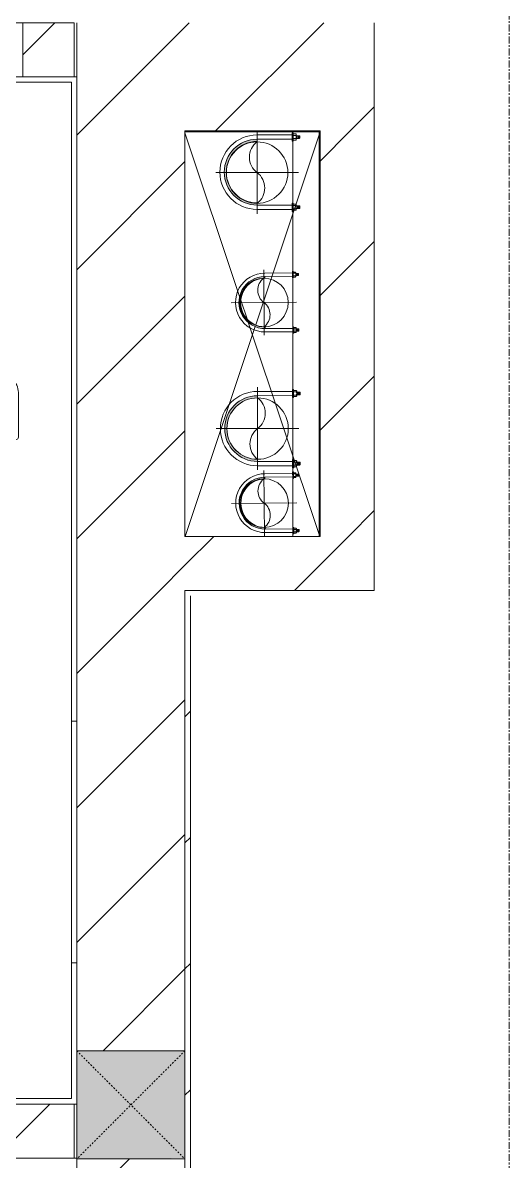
# Model space of a CAD drawing. Header units: millimetres. Extents: x -24439 to 198341, y -52871 to 149926.
# Drawn here: x 41753 to 42653, y 56631 to 58737 of the extents above; entities that cross this region are included whole.
import ezdxf

# ---------------------------------------------------------------- set-up
doc = ezdxf.new("R2010")
doc.units = ezdxf.units.MM
for name, pattern in [('Dash', [6, 3, -3]), ('Grid Line', [22.225, 12.7, -3.175, 3.175, -3.175]), ('IMPORT-CENTER _3_', [10.16, 6.35, -1.27, 1.27, -1.27])]:
    doc.linetypes.add(name, pattern=pattern)
for name, color, linetype, lineweight in [('0-1', 7, 'Continuous', 5), ('0-2', 9, 'Continuous', 9), ('A-DETL-GENF-1', 9, 'Continuous', 9), ('A-DOOR-1', 9, 'Continuous', 9), ('A-FLOR-1', 9, 'Continuous', 9), ('A-WALL', 113, 'Continuous', 9), ('A-WALL-1', 253, 'Continuous', 18), ('A-WALL-3', 113, 'Continuous', 18), ('A-WALL-PATT-1', 10, 'Continuous', 9), ('A-WALL-PATT-2', 9, 'Continuous', 9), ('A-WALL-PATT-3', 111, 'Continuous', 9), ('G-IMPT', 8, 'Continuous', 9), ('G-IMPT-2', 8, 'IMPORT-CENTER _3_', 9), ('I-WALL-1', 253, 'Continuous', 18), ('I-WALL-3', 2, 'Continuous', 18), ('M-EQPM', 50, 'Continuous', 9), ('S-COLS', 52, 'Continuous', 9), ('S-COLS-1', 254, 'Continuous', 5), ('S-COLS-4', 52, 'Continuous', 18), ('S-COLS-5', 52, 'Dash', 9), ('S-COLS-HDLN', 52, 'Dash', 9), ('S-GRID-1', 1, 'Grid Line', 9)]:
    doc.layers.add(name, color=color, linetype=linetype, lineweight=lineweight)
pattern_1 = [(45, (0, 0), (-116.6726, 116.6726), [])]
pattern_2 = [(0, (0, 0), (894.08, 223.52), [73.762, -596.798, 73.762, -596.798, -3576.32]), (0, (0, 0), (894.08, 223.52), [-1341.12, 73.762, -1267.358, 73.762, -596.798, -1564.64]), (0, (0, 0), (894.08, 223.52), [-3352.8, 73.762, -373.278, 73.762, -1043.838]), (120, (335.28, 111.76), (-640.614, 662.536), [73.762, -596.798, 73.762, -4173.118]), (120, (335.28, 111.76), (-640.614, 662.536), [-744.322, -596.798, 73.762, -1267.358, -2235.2]), (120, (335.28, 111.76), (-640.614, 662.536), [-2682.24, 73.762, -596.798, 73.762, -1490.878]), (120, (335.28, 111.76), (-640.614, 662.536), [-3426.562, -373.278, 73.762, -1043.838]), (240, (447.04, 558.8), (-253.466, -886.056), [73.762, -596.798, 73.762, -4173.118]), (240, (447.04, 558.8), (-253.466, -886.056), [-744.322, -596.798, 73.762, -1267.358, -2235.2]), (240, (447.04, 558.8), (-253.466, -886.056), [-2682.24, 73.762, -596.798, 73.762, -1490.878]), (240, (447.04, 558.8), (-253.466, -886.056), [-3426.562, -373.278, 73.762, -1043.838])]
pattern_3 = [(45, (0, 0), (-124.4508, 124.4508), [])]

# ---------------------------------------------------------------- blocks, each defined once
blk = doc.blocks.new('NCV_TKTC_KET CAU_rvt-1-TKCS_MB ĐỊNH VỊ CAO ĐỘ THIẾT KẾ')
at = {"layer": 'A-FLOR-1'}
blk.add_line((42052.6, 58534.9), (42302.6, 58534.9), dxfattribs=at)
blk = doc.blocks.new('DOOR_CW_01 CANH MO-PANEL KINH - DIG_02-800x2200-CỬA NHÔM KÍNH-400864-TKCS_MB ĐỊNH VỊ CAO ĐỘ THIẾT KẾ')
at = {"layer": 'A-DETL-GENF-1'}
for p, q in [((-347, 772), (-307, 772)), ((-347, 652), (-347, 772)), ((-307, 772), (-307, 652)), ((-392, 637), (-392, 716.5)), ((-349, 720.5), (-388, 720.5)), ((-349, 731.8), (-347, 731.8)), ((-349, 692.2), (-349, 731.8)), ((-347, 692.2), (-347, 731.8)), ((-307, 692.2), (-307, 731.8)), ((-305, 731.8), (-307, 731.8)), ((-305, 692.2), (-305, 731.8)), ((-305, 720.5), (-266, 720.5)), ((-262, 637), (-262, 716.5)), ((-384, 699.5), (-384, 637)), ((-349, 703.5), (-380, 703.5)), ((-305, 703.5), (-274, 703.5)), ((-270, 699.5), (-270, 637)), ((-347, 692.2), (-349, 692.2)), ((-307, 692.2), (-305, 692.2)), ((-307, 652), (-347, 652)), ((-347, 638), (-341, 638)), ((-347, 638), (-347, 196)), ((-313, 652), (-341, 652)), ((-341, 652), (-341, 638)), ((-313, 638), (-313, 652)), ((-307, 638), (-313, 638)), ((-307, 196), (-307, 638)), ((-383.9, 611.2), (-377.3, 615.8)), ((-270.1, 611.2), (-276.7, 615.8)), ((-347, 196), (-341, 196)), ((-341, 196), (-341, 182)), ((-307, 196), (-313, 196)), ((-313, 182), (-313, 196)), ((-307, 182), (-347, 182)), ((-347, 182), (-347, 62)), ((-341, 182), (-313, 182)), ((-307, 62), (-307, 182)), ((-347, 62), (-307, 62))]:
    blk.add_line(p, q, dxfattribs=at)
blk.add_circle((-357, 60), 10, dxfattribs=at)
for centre, radius, start, end in [((-357, 60), 714, 360, 92), ((-388, 716.5), 4, 90, 180), ((-266, 716.5), 4, 0, 90), ((-380, 699.5), 4, 90, 180), ((-274, 699.5), 4, 0, 90), ((-347, 637), 45, 180, 215), ((-347, 637), 37, 180, 215), ((-307, 637), 37, 325, 0), ((-307, 637), 45, 325, 0)]:
    blk.add_arc(centre, radius, start, end, dxfattribs=at)
at = {"layer": 'A-DOOR-1'}
for p, q in [((-360, 50), (-400, 50)), ((-400, 50), (-400, -50)), ((-360, 0), (-360, 50)), ((-357, 50), (-332, 50)), ((400, 50), (360, 50)), ((360, 50), (360, 0)), ((400, -50), (400, 50)), ((-350, 0), (-360, 0)), ((-350, -50), (-350, 0)), ((360, 0), (350, 0)), ((350, 0), (350, -50)), ((-400, -50), (-350, -50)), ((350, -50), (400, -50))]:
    blk.add_line(p, q, dxfattribs=at)
blk = doc.blocks.new('NCV_TKTC_TANG 1_rvt-1-TKCS_MB ĐỊNH VỊ CAO ĐỘ THIẾT KẾ')
at = {"layer": 'A-WALL-PATT-1'}
h = blk.add_hatch(dxfattribs=at)
h.set_pattern_fill('FP_2', color=256, style=0, pattern_type=2)
h.set_pattern_definition(pattern_3)
h.paths.add_polyline_path([(41752.6, 58636.9), (41847.6, 58636.9), (41847.6, 58736.9), (41752.6, 58736.9), (41752.6, 58686.9)])
h.paths.add_polyline_path([(40458.2, 58636.9), (40952.6, 58636.9), (40952.6, 58736.9), (40052.6, 58736.9), (40052.6, 58636.9)])
h = blk.add_hatch(dxfattribs=at)
h.set_pattern_fill('FP_4', color=256, style=0, pattern_type=2)
h.set_pattern_definition(pattern_2)
h.paths.add_polyline_path([(41852.6, 58627), (41852.6, 58637), (40052.6, 58637), (40052.6, 58627), (41842.6, 58627)])
h = blk.add_hatch(dxfattribs=at)
h.set_pattern_fill('FP_4', color=256, style=0, pattern_type=2)
h.set_pattern_definition(pattern_2)
h.paths.add_polyline_path([(41852.6, 56746.9), (41852.6, 58627), (41842.6, 58627), (41842.6, 56746.9)])
h = blk.add_hatch(dxfattribs=at)
h.set_pattern_fill('FP_2', color=256, style=0, pattern_type=2)
h.set_pattern_definition(pattern_3)
h.paths.add_polyline_path([(40052.6, 56636.9), (41847.6, 56637), (41847.6, 56736.9), (40052.6, 56736.9), (40052.6, 56637)])
h.paths.add_polyline_path([(39247.8, 56636.9), (39952.6, 56637), (39952.6, 56736.9), (38152.6, 56736.9), (38152.6, 56636.9)])
h = blk.add_hatch(dxfattribs=at)
h.set_pattern_fill('FP_4', color=256, style=0, pattern_type=2)
h.set_pattern_definition(pattern_2)
h.paths.add_polyline_path([(40062.6, 56736.9), (41852.6, 56736.9), (41852.6, 56746.9), (40062.6, 56746.9)])
at = {"layer": 'A-WALL-PATT-2'}
h = blk.add_hatch(dxfattribs=at)
h.set_pattern_fill('FP_3', color=256, style=0, pattern_type=2)
h.set_pattern_definition(pattern_1)
h.paths.add_polyline_path([(38152.6, 56626.9), (41842.6, 56626.9), (41842.6, 56636.9), (38042.6, 56636.9), (38042.6, 56626.9), (38052.6, 56626.9)])
h = blk.add_hatch(dxfattribs=at)
h.set_pattern_fill('FP_3', color=256, style=0, pattern_type=2)
h.set_pattern_definition(pattern_1)
h.paths.add_polyline_path([(41842.6, 53636.9), (41852.6, 53636.9), (41852.6, 55396.9), (41842.6, 55396.9), (41842.6, 53646.9)])
h.paths.add_polyline_path([(41852.6, 56486.9), (41852.6, 56636.9), (41842.6, 56636.9), (41842.6, 56486.9)])
at = {"layer": 'A-WALL-1'}
for p, q in [((41847.6, 58736.9), (41752.6, 58736.9)), ((41847.6, 58636.9), (41847.6, 58736.9)), ((41752.6, 58636.9), (41847.6, 58636.9)), ((41847.6, 56736.9), (40052.6, 56736.9)), ((41847.6, 56636.9), (41847.6, 56736.9)), ((40052.6, 56636.9), (41847.6, 56636.9))]:
    blk.add_line(p, q, dxfattribs=at)
at = {"layer": 'I-WALL-1'}
for p, q in [((40062.6, 58627), (41842.6, 58627)), ((41852.6, 58637), (41752.6, 58637)), ((41842.6, 58627), (41842.6, 56746.9)), ((41852.6, 58627), (41852.6, 58637)), ((41852.6, 56746.9), (41852.6, 58627)), ((40062.6, 56736.9), (41852.6, 56736.9)), ((41842.6, 56746.9), (41651, 56746.9)), ((41852.6, 56736.9), (41852.6, 56746.9)), ((41842.6, 56636.9), (40052.6, 56636.9)), ((41852.6, 56636.9), (41842.6, 56636.9)), ((41852.6, 56486.9), (41852.6, 56636.9))]:
    blk.add_line(p, q, dxfattribs=at)
at = {"layer": 'A-DOOR-1', "rotation": 180}
blk.add_blockref('DOOR_CW_01 CANH MO-PANEL KINH - DIG_02-800x2200-CỬA NHÔM KÍNH-400864-TKCS_MB ĐỊNH VỊ CAO ĐỘ THIẾT KẾ', (41352.6, 58686.9), dxfattribs=at)
blk = doc.blocks.new('TKTC_XREF_251221_MB TANG 1 - TKTC_XREF_260130_MB TANG 1_dwg_CUM U_DN100-4202115-TKCS_MB ĐỊNH VỊ CAO ĐỘ THIẾT KẾ')
at = {"layer": 'G-IMPT'}
blk.add_hatch(color=256, dxfattribs=at).paths.add_polyline_path([(0, -61), (0, -57), (14.8, -55.1), (28.5, -49.4), (40.3, -40.3), (49.4, -28.5), (55.1, -14.8), (57, 0), (55.1, 14.8), (49.4, 28.5), (40.3, 40.3), (28.5, 49.4), (14.8, 55.1), (0, 57), (0, 61), (15.8, 58.9), (35.4, 49), (43.1, 43.1), (52.8, 30.5), (58.9, 15.8), (61, 0), (58.9, -15.8), (52.8, -30.5), (43.1, -43.1), (30.5, -52.8), (15.8, -58.9)])
for p, q in [((-79.1, 66.6), (-79.1, 63.4)), ((-76.6, 66.6), (-76.6, 63.4)), ((-74.6, 66.6), (-74.6, 63.4)), ((-72.7, 69.3), (-72.7, 60.7)), ((-66.9, 67.9), (-71.7, 67.9)), ((-66.9, 62.1), (-71.7, 62.1)), ((-65, 69), (0, 69)), ((-79.1, -63.4), (-79.1, -66.6)), ((-76.6, -63.4), (-76.6, -66.6)), ((-74.6, -63.4), (-74.6, -66.6)), ((-72.7, -60.7), (-72.7, -69.3)), ((-66.9, -62.1), (-71.7, -62.1)), ((-66.9, -67.9), (-71.7, -67.9)), ((-65, -69), (0, -69))]:
    blk.add_line(p, q, dxfattribs=at)
at = {"layer": 'G-IMPT', "flags": 128}
for points in [[(-72.7, 67.6), (-78.1, 67.6), (-78.1, 62.4), (-72.7, 62.4)], [(-71.7, 59.2), (-66.9, 59.2), (-66.9, 70.8), (-71.7, 70.8)], [(-66.9, 70.8), (-66.9, 72.7), (-65, 72.7), (-65, 57.3), (-66.9, 57.3), (-66.9, 59.2)], [(-65, 61), (0, 61), (0, 57)], [(-72.7, -62.4), (-78.1, -62.4), (-78.1, -67.6), (-72.7, -67.6)], [(-71.7, -70.8), (-66.9, -70.8), (-66.9, -59.2), (-71.7, -59.2)], [(-66.9, -59.2), (-66.9, -57.3), (-65, -57.3), (-65, -72.7), (-66.9, -72.7), (-66.9, -70.8)], [(-65, -61), (0, -61), (0, -57)]]:
    blk.add_lwpolyline(points, dxfattribs=at)
at = {"layer": 'G-IMPT'}
for centre, radius, start, end in [((-78.1, 66.6), 0.96, 90, 180), ((-78.1, 63.4), 0.96, 180, 270), ((-71.1, 69.3), 1.56, 112.6199, 247.3801), ((-67.9, 65), 4.8, 143.1301, 216.8699), ((-71.1, 60.7), 1.56, 112.6199, 247.3801), ((0, 0), 69, 270, 90), ((0, 0), 61, 270, 90), ((0, 0), 57, 270, 90), ((-78.1, -63.4), 0.96, 90, 180), ((-78.1, -66.6), 0.96, 180, 270), ((-71.1, -60.7), 1.56, 112.6199, 247.3801), ((-67.9, -65), 4.8, 143.1301, 216.8699), ((-71.1, -69.3), 1.56, 112.6199, 247.3801)]:
    blk.add_arc(centre, radius, start, end, dxfattribs=at)
blk = doc.blocks.new('TKTC_XREF_251221_MB TANG 1 - TKTC_XREF_260130_MB TANG 1_dwg_$cc-4202117-TKCS_MB ĐỊNH VỊ CAO ĐỘ THIẾT KẾ')
at = {"layer": 'G-IMPT'}
blk.add_circle((0, 0), 0.5, dxfattribs=at)
for centre, radius, start, end in [((0, 0), 0.5, 90, 270), ((0.188, 0.25), 0.313, 126.8699, 233.1301), ((-0.188, -0.25), 0.313, 306.8699, 53.1301)]:
    blk.add_arc(centre, radius, start, end, dxfattribs=at)
at = {"layer": 'G-IMPT-2'}
for p, q in [((0, -0.673), (0, 0.673)), ((-0.673, 0), (0.673, 0))]:
    blk.add_line(p, q, dxfattribs=at)
blk = doc.blocks.new('TKTC_XREF_251221_MB TANG 1 - TKTC_XREF_260130_MB TANG 1_dwg_$cc-4202122-TKCS_MB ĐỊNH VỊ CAO ĐỘ THIẾT KẾ')
at = {"layer": 'G-IMPT'}
blk.add_circle((0, 0), 0.5, dxfattribs=at)
for centre, radius, start, end in [((0, 0), 0.5, 90, 270), ((0.188, 0.25), 0.313, 126.8699, 233.1301), ((-0.188, -0.25), 0.313, 306.8699, 53.1301)]:
    blk.add_arc(centre, radius, start, end, dxfattribs=at)
at = {"layer": 'G-IMPT-2'}
for p, q in [((0, -0.673), (0, 0.673)), ((-0.673, 0), (0.673, 0))]:
    blk.add_line(p, q, dxfattribs=at)
blk = doc.blocks.new('TKTC_XREF_251221_MB TANG 1 - TKTC_XREF_260130_MB TANG 1_dwg_CUM U_DN100-4202112-TKCS_MB ĐỊNH VỊ CAO ĐỘ THIẾT KẾ')
at = {"layer": 'G-IMPT'}
blk.add_hatch(color=256, dxfattribs=at).paths.add_polyline_path([(0, 61), (0, 57), (14.8, 55.1), (28.5, 49.4), (40.3, 40.3), (49.4, 28.5), (55.1, 14.8), (57, 0), (55.1, -14.8), (49.4, -28.5), (40.3, -40.3), (28.5, -49.4), (14.8, -55.1), (0, -57), (0, -61), (15.8, -58.9), (30.5, -52.8), (43.1, -43.1), (52.8, -30.5), (58.9, -15.8), (61, 0), (58.9, 15.8), (52.8, 30.5), (43.1, 43.1), (30.5, 52.8), (15.8, 58.9)])
for p, q in [((-79.1, 66.6), (-79.1, 63.4)), ((-76.6, 66.6), (-76.6, 63.4)), ((-74.6, 66.6), (-74.6, 63.4)), ((-72.7, 69.3), (-72.7, 60.7)), ((-66.9, 67.9), (-71.7, 67.9)), ((-65, 69), (0, 69)), ((-66.9, 62.1), (-71.7, 62.1)), ((-72.7, -60.7), (-72.7, -69.3)), ((-66.9, -62.1), (-71.7, -62.1)), ((-79.1, -63.4), (-79.1, -66.6)), ((-76.6, -63.4), (-76.6, -66.6)), ((-74.6, -63.4), (-74.6, -66.6)), ((-66.9, -67.9), (-71.7, -67.9)), ((-65, -69), (0, -69))]:
    blk.add_line(p, q, dxfattribs=at)
at = {"layer": 'G-IMPT', "flags": 128}
for points in [[(-72.7, 67.6), (-78.1, 67.6), (-78.1, 62.4), (-72.7, 62.4)], [(-71.7, 59.2), (-66.9, 59.2), (-66.9, 70.8), (-71.7, 70.8)], [(-66.9, 70.8), (-66.9, 72.7), (-65, 72.7), (-65, 57.3), (-66.9, 57.3), (-66.9, 59.2)], [(-65, 61), (0, 61), (0, 57)], [(-72.7, -62.4), (-78.1, -62.4), (-78.1, -67.6), (-72.7, -67.6)], [(-71.7, -70.8), (-66.9, -70.8), (-66.9, -59.2), (-71.7, -59.2)], [(-66.9, -59.2), (-66.9, -57.3), (-65, -57.3), (-65, -72.7), (-66.9, -72.7), (-66.9, -70.8)], [(-65, -61), (0, -61), (0, -57)]]:
    blk.add_lwpolyline(points, dxfattribs=at)
at = {"layer": 'G-IMPT'}
for centre, radius, start, end in [((-78.1, 66.6), 0.96, 90, 180), ((-78.1, 63.4), 0.96, 180, 270), ((-71.1, 69.3), 1.56, 112.6199, 247.3801), ((-67.9, 65), 4.8, 143.1301, 216.8699), ((0, 0), 69, 270, 90), ((-71.1, 60.7), 1.56, 112.6199, 247.3801), ((0, 0), 61, 270, 90), ((0, 0), 57, 270, 90), ((-78.1, -63.4), 0.96, 90, 180), ((-71.1, -60.7), 1.56, 112.6199, 247.3801), ((-67.9, -65), 4.8, 143.1301, 216.8699), ((-78.1, -66.6), 0.96, 180, 270), ((-71.1, -69.3), 1.56, 112.6199, 247.3801)]:
    blk.add_arc(centre, radius, start, end, dxfattribs=at)
blk = doc.blocks.new('TKTC_XREF_251221_MB TANG 1 - TKTC_XREF_260130_MB TANG 1_dwg_$cc-V251-TKCS_MB ĐỊNH VỊ CAO ĐỘ THIẾT KẾ')
at = {"layer": 'G-IMPT'}
blk.add_circle((0, 0), 0.5, dxfattribs=at)
for centre, radius, start, end in [((0, 0), 0.5, 90, 270), ((0.188, 0.25), 0.313, 126.8699, 233.1301), ((-0.188, -0.25), 0.313, 306.8699, 53.1301)]:
    blk.add_arc(centre, radius, start, end, dxfattribs=at)
at = {"layer": 'G-IMPT-2'}
for p, q in [((0, -0.673), (0, 0.673)), ((-0.673, 0), (0.673, 0))]:
    blk.add_line(p, q, dxfattribs=at)
blk = doc.blocks.new('TKTC_XREF_251221_MB TANG 1 - TKTC_XREF_260130_MB TANG 1_dwg_$cc-4202118-TKCS_MB ĐỊNH VỊ CAO ĐỘ THIẾT KẾ')
at = {"layer": 'G-IMPT'}
blk.add_circle((0, 0), 0.5, dxfattribs=at)
for centre, radius, start, end in [((0, 0), 0.5, 90, 270), ((0.188, 0.25), 0.313, 126.8699, 233.1301), ((-0.188, -0.25), 0.313, 306.8699, 53.1301)]:
    blk.add_arc(centre, radius, start, end, dxfattribs=at)
at = {"layer": 'G-IMPT-2'}
for p, q in [((0, -0.673), (0, 0.673)), ((-0.673, 0), (0.673, 0))]:
    blk.add_line(p, q, dxfattribs=at)
blk = doc.blocks.new('TKTC_XREF_251221_MB TANG 1 - TKTC_XREF_260130_MB TANG 1_dwg-4202109-TKCS_MB ĐỊNH VỊ CAO ĐỘ THIẾT KẾ')
at = {"layer": 'G-IMPT'}
blk.add_line((-160899.7, -343559.7), (-160899.7, -342809.7), dxfattribs=at)
at = {"layer": 'G-IMPT', "flags": 128}
blk.add_lwpolyline([(-160874, -342809.7), (-160850.5, -342809.9), (-160850.5, -343559.7)], dxfattribs=at)
for name, p, xscale, yscale, zscale, rotation in [('TKTC_XREF_251221_MB TANG 1 - TKTC_XREF_260130_MB TANG 1_dwg_$cc-V251-TKCS_MB ĐỊNH VỊ CAO ĐỘ THIẾT KẾ', (-160965.6, -342886.8), 113.7150000000092, 113.7150000000092, 113.7150000000092, 0.04476088158440977), ('TKTC_XREF_251221_MB TANG 1 - TKTC_XREF_260130_MB TANG 1_dwg_CUM U_DN100-4202112-TKCS_MB ĐỊNH VỊ CAO ĐỘ THIẾT KẾ', (-160965.6, -342886), 0.9975000000000005, 0.9975000000000005, 0.9975000000000005, 180.0467435561312), ('TKTC_XREF_251221_MB TANG 1 - TKTC_XREF_260130_MB TANG 1_dwg_$cc-4202118-TKCS_MB ĐỊNH VỊ CAO ĐỘ THIẾT KẾ', (-160953, -343127.1), 90.0000000000512, 90.0000000000512, 90.0000000000512, 0.419778997776333), ('TKTC_XREF_251221_MB TANG 1 - TKTC_XREF_260130_MB TANG 1_dwg_CUM U_DN100-4202112-TKCS_MB ĐỊNH VỊ CAO ĐỘ THIẾT KẾ', (-160964.7, -343360.3), 0.9974999999999966, 0.9974999999999966, 0.9974999999999966, 180.0467435564899), ('TKTC_XREF_251221_MB TANG 1 - TKTC_XREF_260130_MB TANG 1_dwg_$cc-4202117-TKCS_MB ĐỊNH VỊ CAO ĐỘ THIẾT KẾ', (-160952.6, -343498.2), 90.0000000000512, 90.0000000000512, 90.0000000000512, 0.419778997776333)]:
    blk.add_blockref(name, p, dxfattribs=dict(xscale=xscale, yscale=yscale, zscale=zscale, rotation=rotation))
at = {"extrusion": (0, 0, -1)}
for name, p, xscale, yscale, zscale, rotation in [('TKTC_XREF_251221_MB TANG 1 - TKTC_XREF_260130_MB TANG 1_dwg_CUM U_DN100-4202115-TKCS_MB ĐỊNH VỊ CAO ĐỘ THIẾT KẾ', (160951.1, -343127.1), 0.7894736842105242, 0.7894736842105242, -0.7894736842105241, 359.5802210006287), ('TKTC_XREF_251221_MB TANG 1 - TKTC_XREF_260130_MB TANG 1_dwg_$cc-4202122-TKCS_MB ĐỊNH VỊ CAO ĐỘ THIẾT KẾ', (160964.7, -343360.3), 113.7150000000092, 113.7150000000092, -113.7150000000092, 179.9532564459116), ('TKTC_XREF_251221_MB TANG 1 - TKTC_XREF_260130_MB TANG 1_dwg_CUM U_DN100-4202115-TKCS_MB ĐỊNH VỊ CAO ĐỘ THIẾT KẾ', (160950.7, -343498.2), 0.7894736842105242, 0.7894736842105242, -0.7894736842105241, 359.5802210006287)]:
    blk.add_blockref(name, p, dxfattribs=dict(at, xscale=xscale, yscale=yscale, zscale=zscale, rotation=rotation))
blk = doc.blocks.new('TKTC_XREF_251221_MB TANG 1 - TKTC_XREF_251221_MB TANG 1-2038492-TKCS_MB ĐỊNH VỊ CAO ĐỘ THIẾT KẾ')
blk.add_blockref('TKTC_XREF_251221_MB TANG 1 - TKTC_XREF_260130_MB TANG 1_dwg-4202109-TKCS_MB ĐỊNH VỊ CAO ĐỘ THIẾT KẾ', (169499.1, 384109.7))
blk = doc.blocks.new('G1_SOF - BO TRU - 200x200-3050151-TKCS_MB ĐỊNH VỊ CAO ĐỘ THIẾT KẾ')
at = {"layer": 'S-COLS-HDLN'}
for p, q in [((-100, 100), (100, -100)), ((100, 100), (-100, -100))]:
    blk.add_line(p, q, dxfattribs=at)

msp = doc.modelspace()

# ---------------------------------------------------------------- hatches: boundary and pattern name
at = {"layer": 'A-WALL-PATT-3'}
h = msp.add_hatch(dxfattribs=at)
h.set_pattern_fill('FP_1', color=256, style=0, pattern_type=2)
h.set_pattern_definition(pattern_3)
h.paths.add_polyline_path([(42302.6, 58536.9), (42402.6, 58536.9), (42402.6, 58736.9), (41852.6, 58736.9), (41852.6, 58536.9), (42273.9, 58536.9)])
h = msp.add_hatch(dxfattribs=at)
h.set_pattern_fill('FP_1', color=256, style=0, pattern_type=2)
h.set_pattern_definition(pattern_3)
h.paths.add_polyline_path([(42052.6, 57686.9), (42052.6, 58536.9), (41852.6, 58536.9), (41852.6, 57686.9)])
h = msp.add_hatch(dxfattribs=at)
h.set_pattern_fill('FP_1', color=256, style=0, pattern_type=2)
h.set_pattern_definition(pattern_3)
h.paths.add_polyline_path([(42302.6, 57786.9), (42402.6, 57786.9), (42402.6, 58536.9), (42302.6, 58536.9)])
h = msp.add_hatch(dxfattribs=at)
h.set_pattern_fill('FP_1', color=256, style=0, pattern_type=2)
h.set_pattern_definition(pattern_3)
h.paths.add_polyline_path([(42402.6, 57686.9), (42402.6, 57786.9), (42052.6, 57786.9), (42052.6, 57686.9), (42273.9, 57686.9)])
h = msp.add_hatch(dxfattribs=at)
h.set_pattern_fill('FP_1', color=256, style=0, pattern_type=2)
h.set_pattern_definition(pattern_3)
h.paths.add_polyline_path([(42052.6, 53636.9), (42052.6, 55396.9), (41852.6, 55396.9), (41852.6, 53636.9)])
h.paths.add_polyline_path([(41852.6, 56486.9), (42052.6, 56486.9), (42052.6, 56635.3), (41852.6, 56635.3)])
h.paths.add_polyline_path([(42052.6, 56835.3), (42052.6, 57686.9), (41852.6, 57686.9), (41852.6, 56835.3)])
h = msp.add_hatch(dxfattribs=at)
h.set_pattern_fill('FP_8', color=256, style=0, pattern_type=2)
h.set_pattern_definition(pattern_1)
h.paths.add_polyline_path([(42052.6, 53636.9), (42062.6, 53636.9), (42062.6, 57686.9), (42052.6, 57686.9), (42052.6, 53678.3)])
at = {"layer": 'S-COLS-1'}
msp.add_hatch(color=256, dxfattribs=at).paths.add_polyline_path([(41852.6, 56635.3), (42052.6, 56637), (42052.6, 56835.3), (41852.6, 56835.3), (41852.6, 56637)])

# ---------------------------------------------------------------- linework, layer by layer
at = {"layer": '0-2'}
for p, q in [((42153.8, 58230.6), (42052.6, 58533.6)), ((42183.6, 58178.3), (42302.6, 58534.9)), ((42156.1, 58223.7), (42153.8, 58230.6)), ((42167.6, 58189.2), (42156.1, 58223.7)), ((42169.3, 58184.2), (42168.4, 58186.9)), ((42052.9, 57786.9), (42182.6, 58175.3)), ((42302, 57786.7), (42169.7, 58183))]:
    msp.add_line(p, q, dxfattribs=at)
at = {"layer": 'A-WALL'}
for p, q in [((41852.6, 56835.3), (42052.6, 56835.3)), ((42052.6, 56635.3), (41852.6, 56635.3))]:
    msp.add_line(p, q, dxfattribs=at)
at = {"layer": 'A-WALL-3'}
for p, q in [((41852.6, 58736.9), (41852.6, 56835.3)), ((42402.6, 57686.9), (42402.6, 58736.9)), ((42052.6, 58536.9), (42302.6, 58536.9)), ((42052.6, 57786.9), (42052.6, 58536.9)), ((42302.6, 58536.9), (42302.6, 57786.9)), ((42302.6, 57786.9), (42052.6, 57786.9)), ((42062.6, 57686.9), (42402.6, 57686.9)), ((41852.6, 56635.3), (41852.6, 56486.9)), ((42052.6, 56486.9), (42052.6, 56635.3))]:
    msp.add_line(p, q, dxfattribs=at)
at = {"layer": 'I-WALL-3'}
for p, q in [((42062.6, 57686.9), (42052.6, 57686.9)), ((42052.6, 57686.9), (42052.6, 56635.3)), ((42062.6, 53646.9), (42062.6, 57676.9))]:
    msp.add_line(p, q, dxfattribs=at)
at = {"layer": 'S-COLS'}
for p, q in [((42052.6, 56835.3), (41852.6, 56835.3)), ((41852.6, 56635.3), (42052.6, 56635.3))]:
    msp.add_line(p, q, dxfattribs=at)
at = {"layer": 'S-COLS-4'}
for p, q in [((41852.6, 56835.3), (41852.6, 56635.3)), ((42052.6, 56635.3), (42052.6, 56835.3))]:
    msp.add_line(p, q, dxfattribs=at)
at = {"layer": 'S-GRID-1'}
msp.add_line((42652.6, 20960.6), (42652.6, 80482.7), dxfattribs=at)

# ---------------------------------------------------------------- block references
at = {"layer": '0-1'}
for name in ['NCV_TKTC_KET CAU_rvt-1-TKCS_MB ĐỊNH VỊ CAO ĐỘ THIẾT KẾ', 'NCV_TKTC_TANG 1_rvt-1-TKCS_MB ĐỊNH VỊ CAO ĐỘ THIẾT KẾ']:
    msp.add_blockref(name, (0, 0), dxfattribs=at)
at = {"layer": 'M-EQPM'}
msp.add_blockref('TKTC_XREF_251221_MB TANG 1 - TKTC_XREF_251221_MB TANG 1-2038492-TKCS_MB ĐỊNH VỊ CAO ĐỘ THIẾT KẾ', (33652.6, 17236.9), dxfattribs=at)
at = {"layer": 'S-COLS-5'}
msp.add_blockref('G1_SOF - BO TRU - 200x200-3050151-TKCS_MB ĐỊNH VỊ CAO ĐỘ THIẾT KẾ', (41952.6, 56735.3), dxfattribs=at)

doc.saveas('drawing.dxf')
